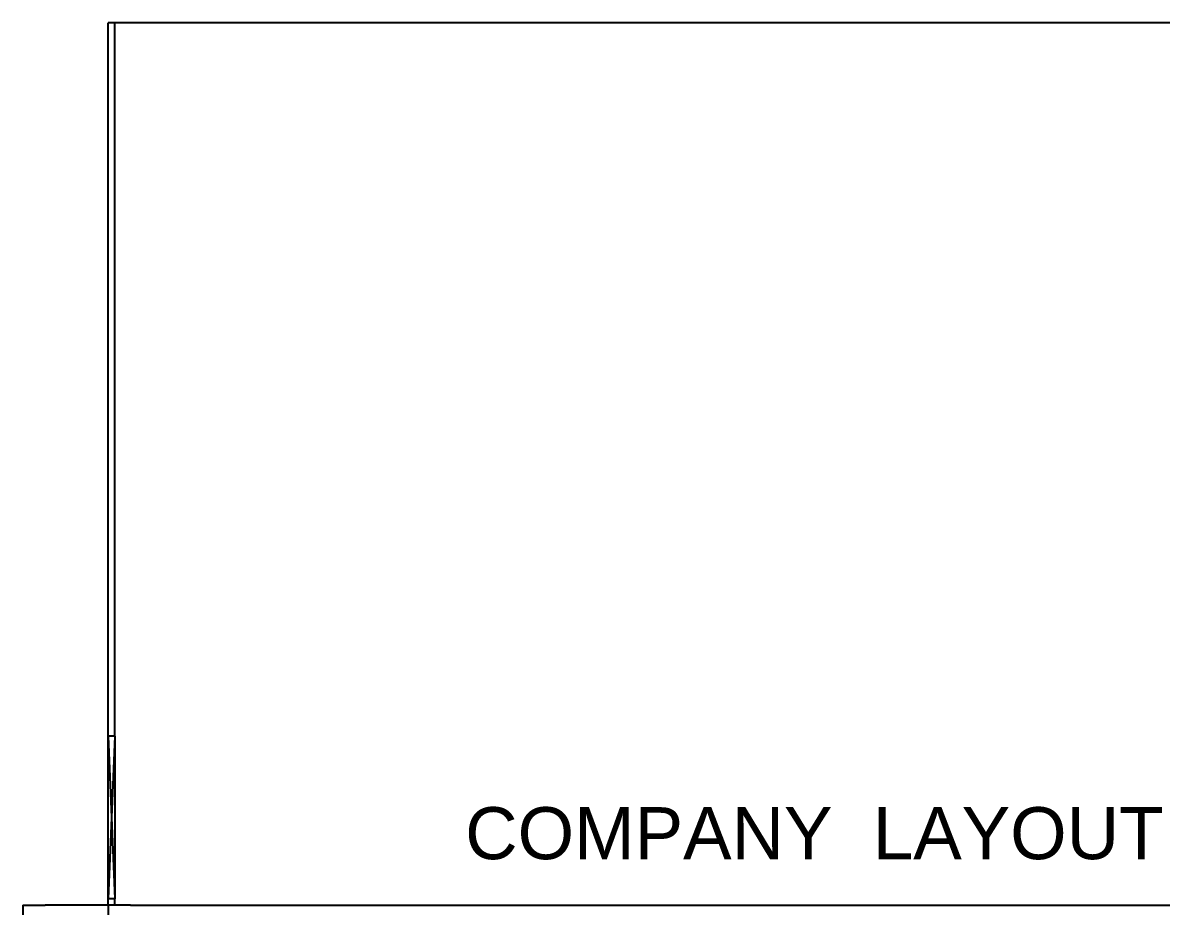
# Model space of a CAD drawing. Header units: inches. Extents: x 8624 to 20537, y 780 to 7738.
# Drawn here: x 17140 to 19241, y 2728 to 4358 of the extents above; entities that cross this region are included whole.
import ezdxf

# ---------------------------------------------------------------- set-up
doc = ezdxf.new("R2010")
doc.units = ezdxf.units.IN
doc.header["$MEASUREMENT"] = 0
doc.styles.get("Standard").update_dxf_attribs({"font": 'arial.ttf'})

msp = doc.modelspace()

# ---------------------------------------------------------------- linework, layer by layer
at = {"color": 73}
for p, q in [((17297.6, 2729.6), (17297.6, 4358.1)), ((20537, 4358.1), (17297.6, 4358.1)), ((17309.6, 3053.6), (17309.6, 4358.1)), ((17339, 2729.6), (17181.2, 2729.6)), ((17339, 2729.6), (19961, 2729.6))]:
    msp.add_line(p, q, dxfattribs=at)
for p, q in [((17297.6, 3041.6), (17297.6, 3053.6)), ((17309.6, 3041.6), (17309.6, 3053.6)), ((17309.6, 3041.6), (17297.6, 3041.6)), ((17309.6, 2741.6), (17297.6, 2741.6)), ((17297.6, 2729.6), (17297.6, 2741.6)), ((17309.6, 2729.6), (17309.6, 2741.6)), ((17139.8, 2729.6), (17139.8, 1319)), ((17139.8, 2729.6), (17181.2, 2729.6)), ((17297.6, 2729.6), (17297.6, 1331.6))]:
    msp.add_line(p, q)
at = {"color": 1}
for p, q in [((17297.6, 3041.6), (17309.6, 2741.6)), ((17309.6, 3041.6), (17297.6, 2741.6)), ((17297.6, 2741.6), (17297.6, 3041.6)), ((17309.6, 3041.6), (17309.6, 2741.6))]:
    msp.add_line(p, q, dxfattribs=at)

# ---------------------------------------------------------------- texts
at = {"color": 11, "insert": (17695.6, 2910.6), "char_height": 96, "attachment_point": 1}
msp.add_mtext_dynamic_manual_height_columns('       COMPANY  LAYOUT', width=3630.064, gutter_width=1, heights=[0], dxfattribs=at)

doc.saveas('drawing.dxf')
